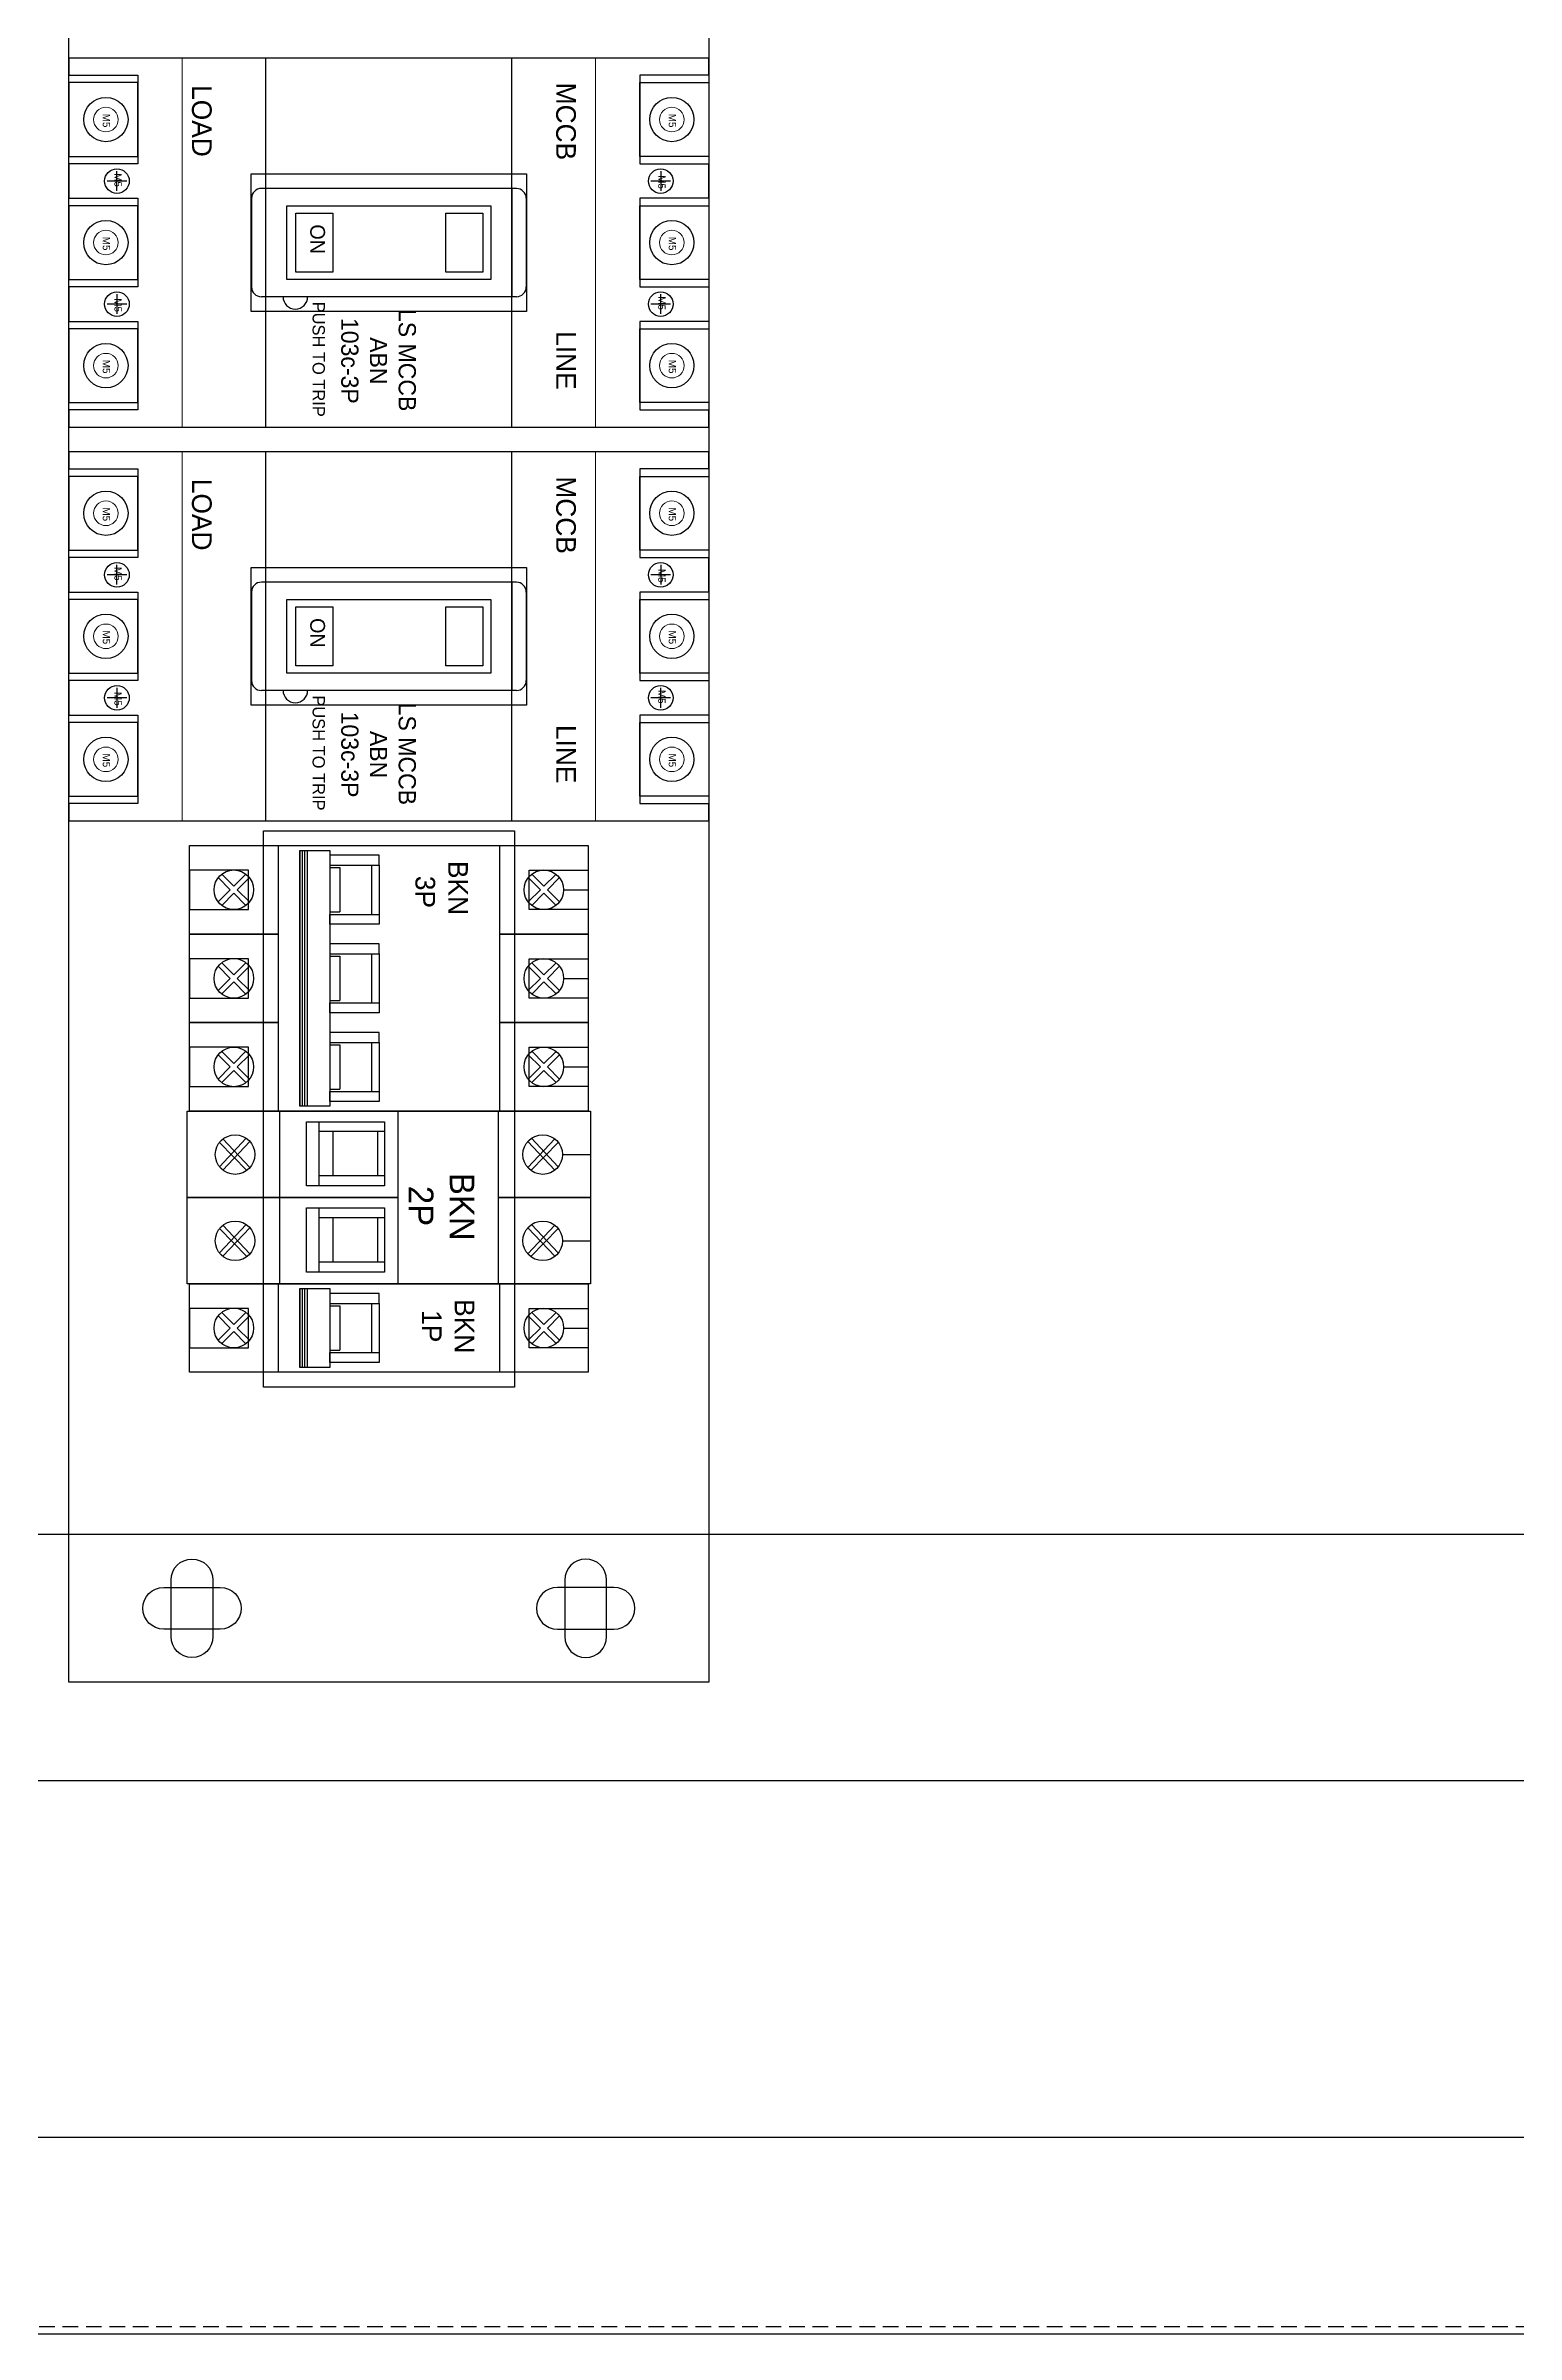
# Model space of a CAD drawing. Header units: millimetres. Extents: x 0 to 3953, y 0 to 2795.
# Drawn here: x 2257.2 to 2556, y 1320.5 to 1785.5 of the extents above; entities that cross this region are included whole.
import ezdxf

# ---------------------------------------------------------------- set-up
doc = ezdxf.new("R2010")
doc.units = ezdxf.units.MM
doc.linetypes.add('HIDDEN2', pattern=[4.7625, 3.175, -1.5875])
doc.layers.add('CNC', color=7, linetype='Continuous')
doc.layers.add('E_Electrical Equipment', color=35, linetype='Continuous', lineweight=5)

# ---------------------------------------------------------------- blocks, each defined once
blk = doc.blocks.new('CB LS 30AF 3P')
at = {"lineweight": 30}
blk.add_line((46.5, 0), (53.5, 0), dxfattribs=at)
at = {"color": 4}
for p, q in [((25, -7.75), (25, -11.75)), ((50, -7.75), (50, -11.75)), ((23, -9.75), (27, -9.75)), ((52, -9.75), (48, -9.75)), ((27, -120.25), (23, -120.25)), ((25, -118.25), (25, -122.25)), ((48, -120.25), (52, -120.25)), ((50, -118.25), (50, -122.25))]:
    blk.add_line(p, q, dxfattribs=at)
for p, q in [((28.5, -37.09), (46.5, -37.09)), ((75, -40), (0, -40)), ((26.5, -39.09), (26.5, -90.91)), ((26.5, -40), (48.5, -40)), ((48.5, -39.09), (48.5, -90.91)), ((30, -44.29), (45, -44.29)), ((30, -85.71), (30, -44.29)), ((31.5, -45.91), (43.5, -45.91)), ((31.5, -53.41), (31.5, -45.91)), ((43.5, -45.91), (43.5, -53.41)), ((45, -44.29), (45, -85.71)), ((43.5, -53.41), (31.5, -53.41)), ((31.5, -76.41), (43.5, -76.41)), ((31.5, -83.91), (31.5, -76.41)), ((43.5, -76.41), (43.5, -83.91)), ((45, -85.71), (30, -85.71)), ((43.5, -83.91), (31.5, -83.91)), ((75, -90), (0, -90)), ((28.5, -92.91), (46.5, -92.91))]:
    blk.add_line(p, q)
at = {"lineweight": 30}
for points in [[(3.5, 0), (0, 0), (0, -130), (3.5, -130)], [(3.5, 0), (3.5, -14), (21.5, -14), (21.5, 0)], [(28.5, 0), (21.5, 0)], [(28.5, 0), (28.5, -14), (46.5, -14), (46.5, 0)], [(53.5, 0), (53.5, -14), (71.5, -14), (71.5, 0)], [(71.5, -130), (75, -130), (75, 0), (71.5, 0)], [(3.5, -130), (3.5, -116), (21.5, -116), (21.5, -130)], [(28.5, -130), (28.5, -116), (46.5, -116), (46.5, -130)], [(53.5, -130), (53.5, -116), (71.5, -116), (71.5, -130)], [(21.5, -130), (28.5, -130)], [(46.5, -130), (53.5, -130)]]:
    blk.add_lwpolyline(points, dxfattribs=at)
for centre, radius, start, end in [((28.5, -39.09), 2, 90, 180), ((46.5, -39.09), 2, 0, 90), ((48.5, -84), 2.5, 270, 90), ((28.5, -90.91), 2, 180, 270), ((46.5, -90.91), 2, 270, 0)]:
    blk.add_arc(centre, radius, start, end)
at = {"layer": 'E_Electrical Equipment', "color": 0}
for p, q in [((21.5, 0), (28.5, 0)), ((75, -23), (0, -23)), ((75, -107), (0, -107)), ((21.5, -130), (28.5, -130)), ((46.5, -130), (53.5, -130))]:
    blk.add_line(p, q, dxfattribs=at)
for centre in [(12.5, -7.5), (37.5, -7.5), (62.5, -7.5), (12.5, -122.5), (37.5, -122.5), (62.5, -122.5)]:
    blk.add_circle(centre, 2.5, dxfattribs=at)
blk.add_text('ON', height=3).set_placement((33.8, -80.97))
at = {"color": 3, "char_height": 1.5, "attachment_point": 1}
for insert in [(11.31, -6.63), (36.31, -6.63), (61.31, -6.63), (11.31, -121.63), (36.31, -121.63), (61.31, -121.63)]:
    blk.add_mtext_dynamic_manual_height_columns('{\\C7;M5}', width=4.3385, gutter_width=1, heights=[0], dxfattribs=dict(at, insert=insert))
at = {"color": 1, "char_height": 1.5}
for insert, attachment_point in [((23.81, -8.76), 1), ((51.19, -8.76), 3), ((26.19, -119.26), 3), ((48.81, -119.26), 1)]:
    blk.add_mtext_dynamic_manual_height_columns('M5', width=4.3385, gutter_width=1, heights=[0], dxfattribs=dict(at, insert=insert, attachment_point=attachment_point))
at = {"attachment_point": 1}
for s, width, insert, char_height in [('MCCB', 14.0775, (5, -27), 4), ('LINE', 14.0775, (55.5, -27), 4), ('PUSH TO TRIP', 37.6575, (49.5, -78), 2.5), ('LOAD', 14.0775, (5.5, -101), 4)]:
    blk.add_mtext_dynamic_manual_height_columns(s, width=width, gutter_width=1, heights=[0], dxfattribs=dict(at, insert=insert, char_height=char_height))
blk = doc.blocks.new('LS 100AF 3P')
at = {"color": 1}
for points in [[(5, 0), (20, 0), (20, -14), (5, -14)], [(5, -130), (20, -130), (20, -116), (5, -116)]]:
    blk.add_lwpolyline(points, close=True, dxfattribs=at)
at = {"color": 2}
for points in [[(30, 0), (45, 0), (45, -14), (30, -14)], [(30, -130), (45, -130), (45, -116), (30, -116)]]:
    blk.add_lwpolyline(points, close=True, dxfattribs=at)
at = {"color": 5}
for points in [[(55, 0), (70, 0), (70, -14), (55, -14)], [(55, -130), (70, -130), (70, -116), (55, -116)]]:
    blk.add_lwpolyline(points, close=True, dxfattribs=at)
at = {"color": 1}
for centre in [(12.5, -7.5), (12.5, -122.5)]:
    blk.add_circle(centre, 4.5, dxfattribs=at)
at = {"color": 2}
for centre in [(37.5, -7.5), (37.5, -122.5)]:
    blk.add_circle(centre, 4.5, dxfattribs=at)
at = {"color": 5}
for centre in [(62.5, -7.5), (62.5, -122.5)]:
    blk.add_circle(centre, 4.5, dxfattribs=at)
at = {"color": 4}
for centre in [(25, -9.75), (50, -9.75), (25, -120.25), (50, -120.25)]:
    blk.add_circle(centre, 2.5, dxfattribs=at)
blk.add_blockref('CB LS 30AF 3P', (0, 0))
at = {"insert": (42.7, -59.51), "char_height": 3.5, "attachment_point": 1}
blk.add_mtext_dynamic_manual_height_columns('\\pi8.28487;{\\C1;LS MCCB\\P\\pi14.01713;ABN\\P\\pi10.11007;103c-3P}', width=37.6867, gutter_width=1, heights=[0], dxfattribs=at)
blk = doc.blocks.new('BKN 3P')
at = {"color": 7}
for p, q in [((9, -4.98), (9, 0)), ((27, -4.98), (27, 0)), ((45, -4.98), (45, 0)), ((5.82, -11.46), (8.29, -8.99)), ((8.29, -8.99), (5.83, -6.53)), ((9, -8.28), (6.54, -5.82)), ((9, -8.28), (11.46, -5.82)), ((9.71, -8.99), (12.17, -6.53)), ((12.18, -11.46), (9.71, -8.99)), ((23.82, -11.46), (26.29, -8.99)), ((26.29, -8.99), (23.83, -6.53)), ((27, -8.28), (24.54, -5.82)), ((27, -8.28), (29.46, -5.82)), ((27.71, -8.99), (30.17, -6.53)), ((30.18, -11.46), (27.71, -8.99)), ((41.82, -11.46), (44.29, -8.99)), ((44.29, -8.99), (41.83, -6.53)), ((45, -8.28), (42.54, -5.82)), ((45, -8.28), (47.46, -5.82)), ((45.71, -8.99), (48.17, -6.53)), ((48.18, -11.46), (45.71, -8.99)), ((6.53, -12.17), (9, -9.7)), ((11.47, -12.17), (9, -9.7)), ((24.53, -12.17), (27, -9.7)), ((29.47, -12.17), (27, -9.7)), ((42.53, -12.17), (45, -9.7)), ((47.47, -12.17), (45, -9.7)), ((0, -18), (18, -18)), ((18, -18), (36, -18)), ((36, -18), (54, -18)), ((4, -42.5), (14, -42.5)), ((4, -44), (14, -44)), ((22, -42.5), (32, -42.5)), ((22, -44), (32, -44)), ((40, -42.5), (50, -42.5)), ((40, -44), (50, -44)), ((4.5, -52.48), (4.5, -50.48)), ((4.5, -50.48), (13.5, -50.48)), ((13.5, -52.48), (13.5, -50.48)), ((22.5, -52.48), (22.5, -50.48)), ((22.5, -50.48), (31.5, -50.48)), ((31.5, -52.48), (31.5, -50.48)), ((40.5, -52.48), (40.5, -50.48)), ((40.5, -50.48), (49.5, -50.48)), ((49.5, -52.48), (49.5, -50.48)), ((1, -57.12), (53, -57.12)), ((1, -57.62), (53, -57.62)), ((1, -58.12), (53, -58.12)), ((1, -58.62), (53, -58.62)), ((0, -63), (18, -63)), ((18, -63), (36, -63)), ((36, -63), (54, -63)), ((5.82, -69.54), (8.29, -72.01)), ((6.53, -68.83), (9, -71.3)), ((11.47, -68.83), (9, -71.3)), ((12.18, -69.54), (9.71, -72.01)), ((23.82, -69.54), (26.29, -72.01)), ((24.53, -68.83), (27, -71.3)), ((29.47, -68.83), (27, -71.3)), ((30.18, -69.54), (27.71, -72.01)), ((41.82, -69.54), (44.29, -72.01)), ((42.53, -68.83), (45, -71.3)), ((47.47, -68.83), (45, -71.3)), ((48.18, -69.54), (45.71, -72.01)), ((8.29, -72.01), (5.83, -74.47)), ((9, -72.72), (6.54, -75.18)), ((9, -72.72), (11.46, -75.18)), ((9.71, -72.01), (12.17, -74.47)), ((26.29, -72.01), (23.83, -74.47)), ((27, -72.72), (24.54, -75.18)), ((27, -72.72), (29.46, -75.18)), ((27.71, -72.01), (30.17, -74.47)), ((44.29, -72.01), (41.83, -74.47)), ((45, -72.72), (42.54, -75.18)), ((45, -72.72), (47.46, -75.18)), ((45.71, -72.01), (48.17, -74.47))]:
    blk.add_line(p, q, dxfattribs=at)
for points in [[(18, -63), (18, -81), (0, -81), (0, 0), (18, 0), (18, -18)], [(18, -18), (18, 0), (36, 0), (36, -18)], [(36, -18), (36, 0), (54, 0), (54, -81), (36, -81), (36, -63)], [(36, -63), (36, -81), (18, -81), (18, -63)]]:
    blk.add_lwpolyline(points, dxfattribs=at)
at = {"color": 1}
for points in [[(5, 0), (13, 0), (13, -12), (5, -12)], [(23, 0), (31, 0), (31, -12), (23, -12)], [(41, 0), (49, 0), (49, -12), (41, -12)], [(5, -81), (13, -81), (13, -69), (5, -69)], [(23, -81), (31, -81), (31, -69), (23, -69)], [(41, -81), (49, -81), (49, -69), (41, -69)]]:
    blk.add_lwpolyline(points, close=True, dxfattribs=at)
at = {"color": 7}
for points in [[(4, -42.5), (2, -42.5), (2, -52.48), (4, -52.48)], [(14, -42.5), (16, -42.5), (16, -52.48), (14, -52.48)], [(22, -42.5), (20, -42.5), (20, -52.48), (22, -52.48)], [(32, -42.5), (34, -42.5), (34, -52.48), (32, -52.48)], [(40, -42.5), (38, -42.5), (38, -52.48), (40, -52.48)], [(50, -42.5), (52, -42.5), (52, -52.48), (50, -52.48)], [(1, -52.48), (53, -52.48), (53, -58.62), (1, -58.62)]]:
    blk.add_lwpolyline(points, close=True, dxfattribs=at)
for centre in [(9, -9), (27, -9), (45, -9), (9, -72), (27, -72), (45, -72)]:
    blk.add_circle(centre, 4.02, dxfattribs=at)
at = {"insert": (8.64, -29.79), "char_height": 4, "attachment_point": 5}
blk.add_mtext_dynamic_manual_height_columns('{\\C1;BKN\\P\\pi1.598;3P}', width=17.2714, gutter_width=1, heights=[0], dxfattribs=at)
blk = doc.blocks.new('BKN 2P')
at = {"color": 7}
for p, q in [((8.81, -5.73), (8.81, 0)), ((26.33, -5.73), (26.33, 0)), ((5.49, -12), (11.27, -6.57)), ((5.64, -7.27), (11.44, -12.78)), ((6.14, -12.75), (11.95, -7.24)), ((6.33, -6.58), (12.03, -12.15)), ((23.01, -12), (28.79, -6.57)), ((23.16, -7.27), (28.96, -12.78)), ((23.66, -12.75), (29.47, -7.24)), ((23.86, -6.58), (29.55, -12.15)), ((0, -18.81), (17.52, -18.81)), ((17.52, -18.81), (35.04, -18.81)), ((4.14, -41.89), (4.14, -55.23)), ((4.14, -43.33), (13.15, -43.33)), ((13.15, -41.89), (13.15, -55.23)), ((21.66, -41.89), (21.66, -55.23)), ((21.66, -43.33), (30.67, -43.33)), ((30.67, -41.89), (30.67, -55.23)), ((2.12, -55.23), (15.17, -55.23)), ((4.14, -52.38), (13.15, -52.38)), ((19.64, -55.23), (32.69, -55.23)), ((21.66, -52.38), (30.67, -52.38)), ((0, -63.19), (17.52, -63.19)), ((17.52, -63.19), (35.04, -63.19)), ((5.64, -74.72), (11.44, -69.22)), ((6.14, -69.25), (11.95, -74.76)), ((23.16, -74.72), (28.96, -69.22)), ((23.66, -69.25), (29.47, -74.76)), ((5.49, -69.99), (11.27, -75.42)), ((6.33, -75.42), (12.03, -69.85)), ((23.01, -69.99), (28.79, -75.42)), ((23.86, -75.42), (29.55, -69.85))]:
    blk.add_line(p, q, dxfattribs=at)
blk.add_line((0, -39.16), (35.04, -39.16))
for points in [[(17.52, -39.16), (17.52, -81.99), (0, -81.99), (0, 0), (17.52, 0), (17.52, -18.81)], [(17.52, -18.81), (17.52, 0), (35.04, 0), (35.04, -81.99), (17.52, -81.99), (17.52, -39.16)]]:
    blk.add_lwpolyline(points, dxfattribs=at)
for points in [[(2.12, -41.89), (15.17, -41.89), (15.17, -57.72), (2.12, -57.72)], [(19.64, -41.89), (32.69, -41.89), (32.69, -57.72), (19.64, -57.72)]]:
    blk.add_lwpolyline(points, close=True, dxfattribs=at)
for centre in [(8.81, -9.74), (26.33, -9.74), (8.81, -72.25), (26.33, -72.25)]:
    blk.add_circle(centre, 4.02, dxfattribs=at)
at = {"insert": (10.54, -23.61), "char_height": 5, "attachment_point": 1}
blk.add_mtext_dynamic_manual_height_columns('\\pi1.99689;{\\C1;BKN\\P\\pi4.61796;2P}', width=17.2714, gutter_width=1, heights=[0], dxfattribs=at)
blk = doc.blocks.new('BKN 1P')
at = {"color": 7}
for p, q in [((9, -4.98), (9, 0)), ((5.82, -11.46), (8.29, -8.99)), ((8.29, -8.99), (5.83, -6.53)), ((9, -8.28), (6.54, -5.82)), ((9, -8.28), (11.46, -5.82)), ((9.71, -8.99), (12.17, -6.53)), ((12.18, -11.46), (9.71, -8.99)), ((6.53, -12.17), (9, -9.7)), ((11.47, -12.17), (9, -9.7)), ((0, -18), (18, -18)), ((4, -42.5), (14, -42.5)), ((4, -44), (14, -44)), ((4.5, -52.48), (4.5, -50.48)), ((4.5, -50.48), (13.5, -50.48)), ((13.5, -52.48), (13.5, -50.48)), ((1, -57.12), (17, -57.12)), ((1, -57.62), (17, -57.62)), ((1, -58.12), (17, -58.12)), ((1, -58.62), (17, -58.62)), ((0, -63), (18, -63)), ((5.82, -69.54), (8.29, -72.01)), ((6.53, -68.83), (9, -71.3)), ((11.47, -68.83), (9, -71.3)), ((12.18, -69.54), (9.71, -72.01)), ((8.29, -72.01), (5.83, -74.47)), ((9, -72.72), (6.54, -75.18)), ((9, -72.72), (11.46, -75.18)), ((9.71, -72.01), (12.17, -74.47))]:
    blk.add_line(p, q, dxfattribs=at)
for points in [[(0, 0), (18, 0), (18, -81), (0, -81)], [(4, -42.5), (2, -42.5), (2, -52.48), (4, -52.48)], [(14, -42.5), (16, -42.5), (16, -52.48), (14, -52.48)], [(1, -52.48), (17, -52.48), (17, -58.62), (1, -58.62)]]:
    blk.add_lwpolyline(points, close=True, dxfattribs=at)
at = {"color": 1}
for points in [[(5, 0), (13, 0), (13, -12), (5, -12)], [(5, -81), (13, -81), (13, -69), (5, -69)]]:
    blk.add_lwpolyline(points, close=True, dxfattribs=at)
at = {"color": 7}
for centre in [(9, -9), (9, -72)]:
    blk.add_circle(centre, 4.02, dxfattribs=at)
at = {"insert": (8.64, -28.45), "char_height": 4, "attachment_point": 5}
blk.add_mtext_dynamic_manual_height_columns('{\\C1;BKN\\P1P}', width=17.2714, gutter_width=1, heights=[0], dxfattribs=at)
blk = doc.blocks.new('ovan8.5x20')
at = {"layer": 'CNC', "color": 2, "lineweight": -3}
for p, q in [((5.75, 4.25), (-5.75, 4.25)), ((-5.75, -4.25), (5.75, -4.25))]:
    blk.add_line(p, q, dxfattribs=at)
for centre, start, end in [((-5.75, 0), 90, 270), ((5.75, 0), 270, 90)]:
    blk.add_arc(centre, 4.25, start, end, dxfattribs=at)

msp = doc.modelspace()

# ---------------------------------------------------------------- linework, layer by layer
msp.add_lwpolyline([(2084.45, 2520.54), (2884.45, 2520.54), (2884.45, 1320.54), (2084.45, 1320.54)], close=True)
at = {"linetype": 'HIDDEN2'}
msp.add_lwpolyline([(2085.95, 2519.04), (2882.95, 2519.04), (2882.95, 1322.04), (2085.95, 1322.04)], close=True, dxfattribs=at)
at = {"color": 4}
msp.add_lwpolyline([(2124.45, 2480.54), (2844.45, 2480.54), (2844.45, 1360.54), (2124.45, 1360.54)], close=True, dxfattribs=at)
at = {"color": 2, "ltscale": 3}
for points in [[(2261.95, 2043.04), (2391.95, 2043.04), (2391.95, 1453.04), (2261.95, 1453.04)], [(2298.95, 1759.54), (2354.95, 1759.54), (2354.95, 1731.54), (2298.95, 1731.54)], [(2298.95, 1679.54), (2354.95, 1679.54), (2354.95, 1651.54), (2298.95, 1651.54)], [(2301.45, 1626.04), (2352.45, 1626.04), (2352.45, 1512.99), (2301.45, 1512.99)]]:
    msp.add_lwpolyline(points, close=True, dxfattribs=at)
at = {"color": 8}
msp.add_lwpolyline([(2124.45, 1433.04), (2844.45, 1433.04), (2844.45, 1483.04), (2124.45, 1483.04)], close=True, dxfattribs=at)

# ---------------------------------------------------------------- block references
at = {"rotation": 270}
for p in [(2391.95, 1783.04), (2391.95, 1703.04)]:
    msp.add_blockref('LS 100AF 3P', p, dxfattribs=at)
at = {"color": 7, "rotation": 270}
for name, p in [('BKN 3P', (2367.45, 1623.04)), ('BKN 2P', (2367.95, 1569.04)), ('BKN 1P', (2367.45, 1533.99))]:
    msp.add_blockref(name, p, dxfattribs=at)
at = {"layer": 'CNC', "lineweight": -3, "xscale": -1}
for rotation in [270, 180]:
    msp.add_blockref('ovan8.5x20', (2286.95, 1468.04), dxfattribs=dict(at, rotation=rotation))
at = {"layer": 'CNC', "lineweight": -3}
for rotation in [90, 180]:
    msp.add_blockref('ovan8.5x20', (2366.95, 1468.04), dxfattribs=dict(at, rotation=rotation))

doc.saveas('drawing.dxf')
